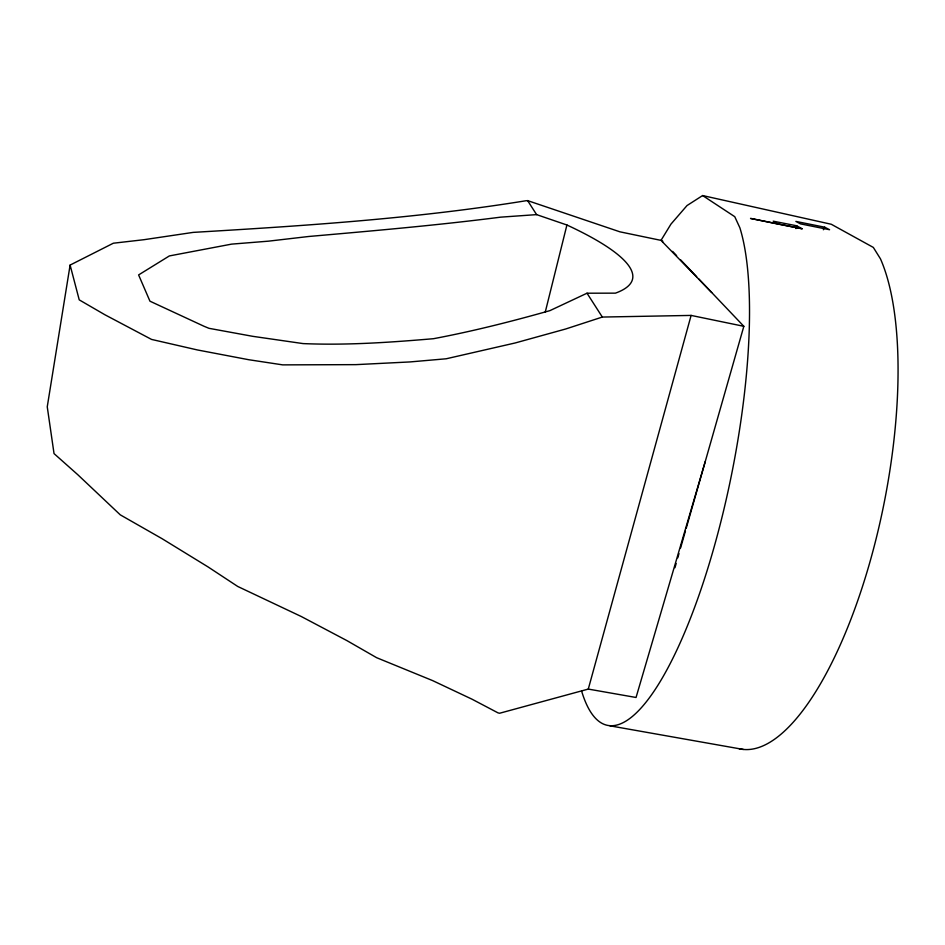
<?xml version="1.0" encoding="UTF-8"?>
<svg xmlns="http://www.w3.org/2000/svg" width="945" height="945" viewBox="0 0 945 945"><rect width="100%" height="100%" fill="white"/><g stroke="black" fill="none" stroke-linecap="round" stroke-linejoin="round"><path stroke-width="1.42" d="M711.703 292.525L661.016 240.373L619.908 231.82L527.629 200.623L525.751 200.777C415.729 218.614 304.337 225.808 193.182 232.387L143.959 239.699L113.329 243.219L70.107 265.084L47.25 406.799L54.03 453.588L77.821 474.744L120.263 514.836L162.079 538.697L208.018 566.905L237.727 586.455L301.361 616.553L346.921 640.615L376.642 657.696L432.621 680.601L471.968 699.17L498.05 712.884L499.633 713.239L588.286 689.082L636.044 697.481L705.206 461.703M545.265 312.074L566.917 225.004L536.606 214.621L500.602 217.161C436.826 225.323 372.743 230.863 308.72 236.486L268.474 241.164L231.584 244.129L169.368 255.93L138.608 274.924L149.948 301.183L204.025 326.273L208.987 328.317L252.658 336.314L303.061 343.59C346.508 345.445 390.167 342.397 433.483 338.7C472.724 331.317 511.469 321.489 549.884 310.645L587.022 293.21L615.419 293.151A358.368 63.646 12 0 0 566.917 225.004M795.973 228.584L796.718 225.796L773.199 221.177L778.396 224.13L802.104 228.773L796.718 225.796M588.286 689.082L691.114 315.417L743.833 326.308L686.247 528.149M674.954 567.732L676.159 563.492M677.778 557.833L678.982 553.593M680.601 547.935L685.432 530.972M823.355 229.753L824.713 227.202L829.568 229.718L800.533 223.894L795.867 221.413L824.713 227.202M661.016 240.373L670.962 224.107L687.027 205.549L702.619 195.556L831.305 224.272L873.334 247.425L880.457 258.835A267.778 92.551 -78.6 0 1 869.057 565.051A267.778 92.551 -78.6 0 1 739.155 748.735M691.114 315.417L602.319 317.059L565.653 329.002L515.19 342.964L446.182 358.781L409.953 361.935L355.887 364.64L282.72 364.876L248.771 359.726L197.375 349.945L151.543 339.42L104.871 314.744L79.226 299.86L70.107 265.084M609.927 725.819L743.337 749.444M802.104 228.773L750.531 218.425L778.396 224.13M702.619 195.556L734.749 216.677L739.864 227.769A270.778 72.08 -78.6 0 1 700.611 590.507A270.778 72.08 -78.6 0 1 581.6 691.019M672.604 251.405L676.608 255.622M680.624 259.84L696.666 276.708M698.674 278.822L743.833 326.308M527.629 200.623L536.606 214.621M587.022 293.21L602.319 317.059M662.575 240.857L662.705 242.274"/></g></svg>
